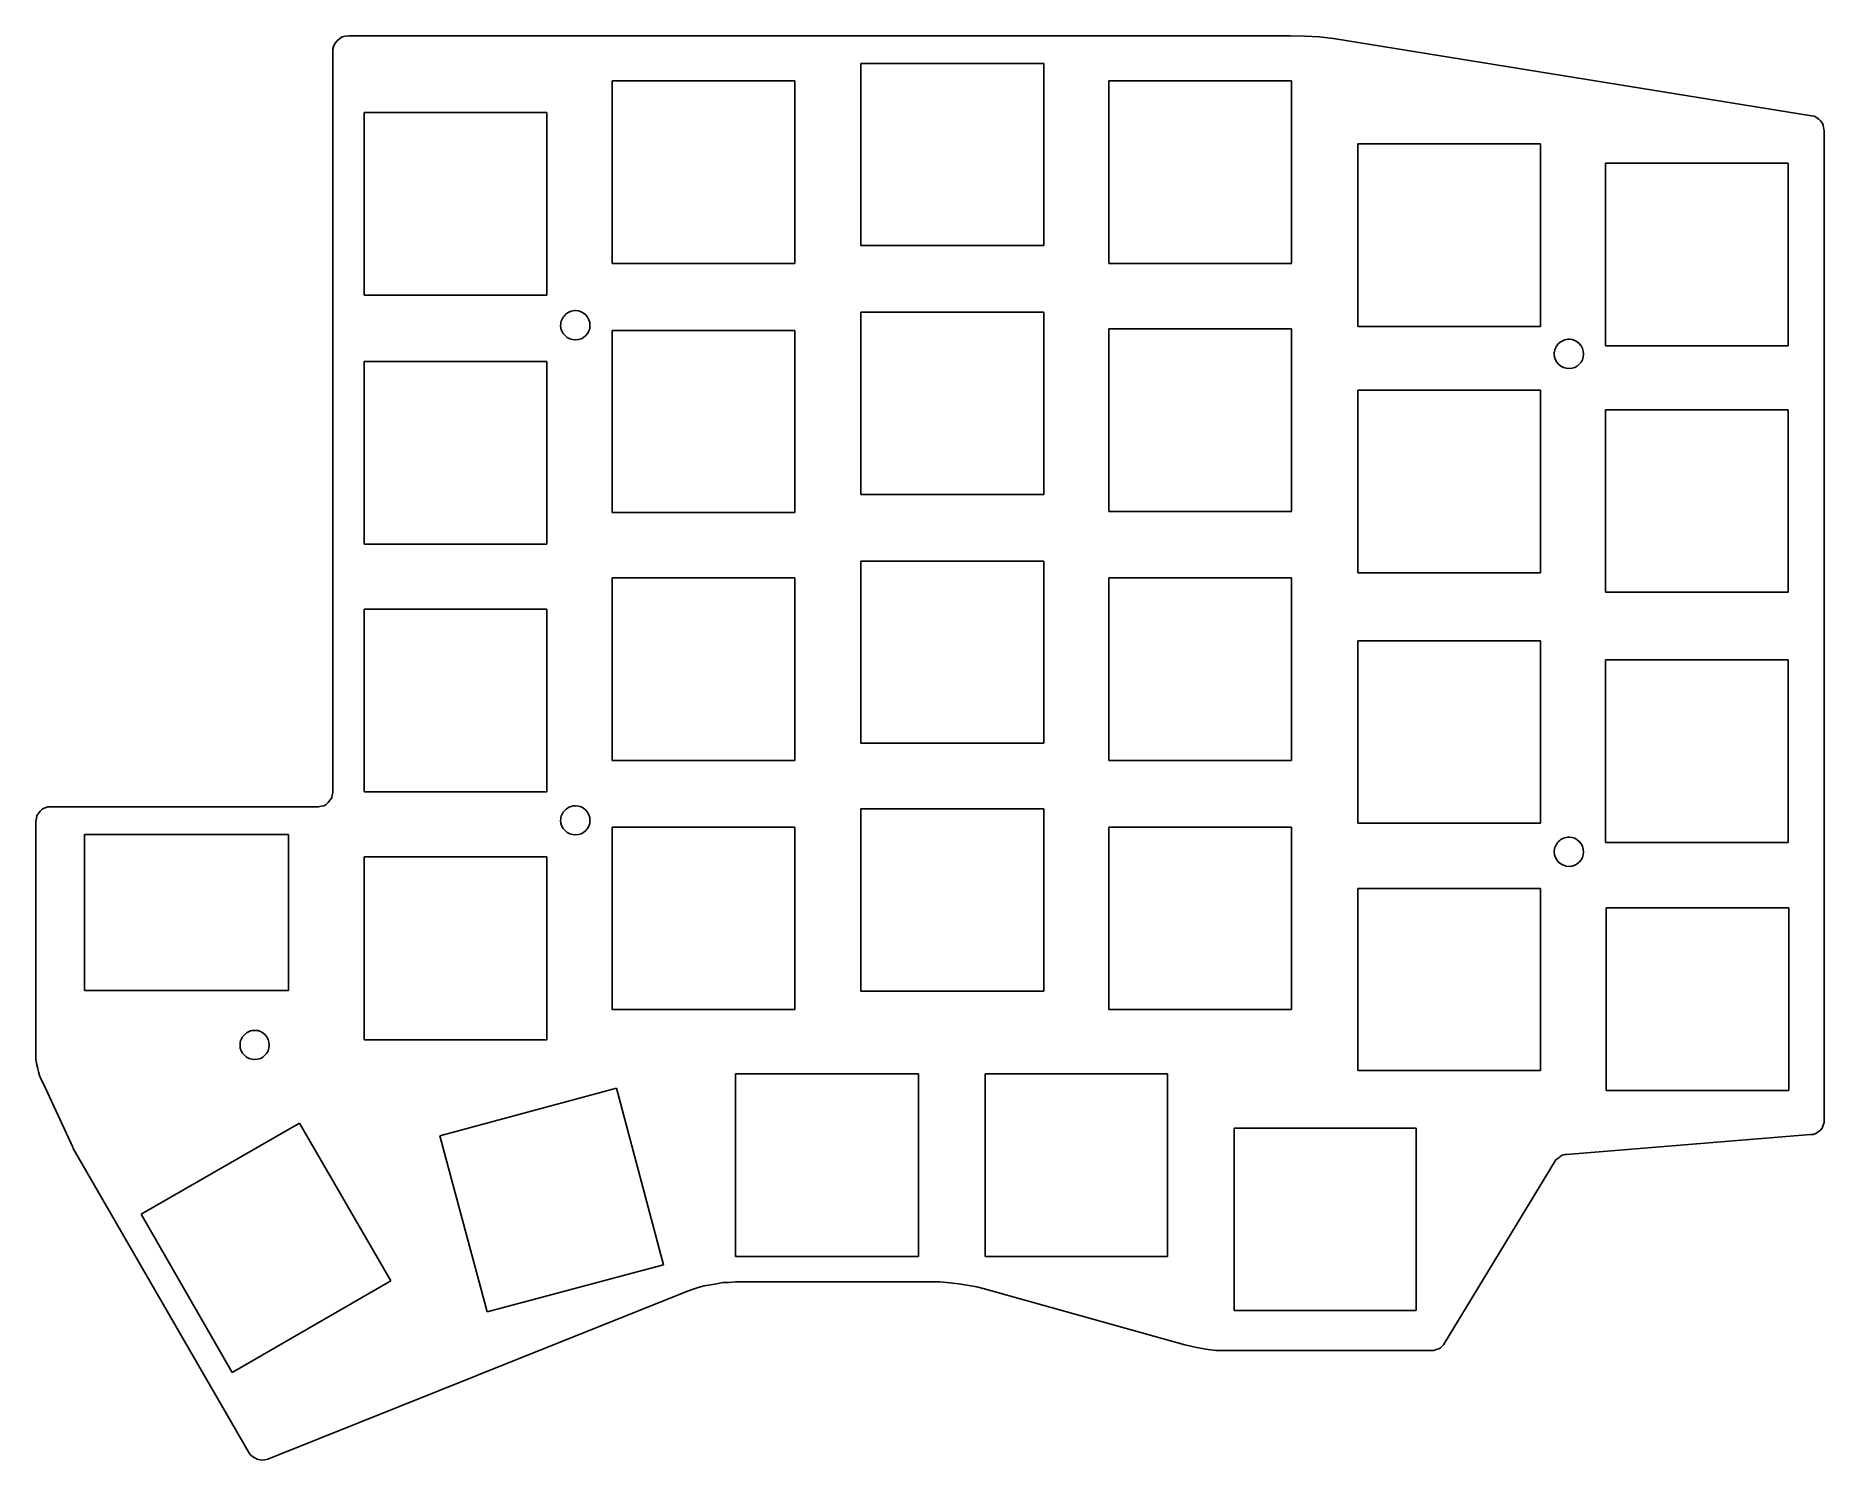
# Model space of a CAD drawing. Header units: millimetres. Extents: x 80 to 217, y 50 to 160.
import ezdxf

# ---------------------------------------------------------------- set-up
doc = ezdxf.new("R2010")
doc.units = ezdxf.units.MM

msp = doc.modelspace()

# ---------------------------------------------------------------- linework, layer by layer
at = {"color": 7, "lineweight": -3}
for points in [[(102.91, 159.09), (103.04, 159.26)], [(103.04, 159.26), (103.25, 159.43)], [(103.25, 159.43), (103.42, 159.55)], [(103.42, 159.55), (103.67, 159.6)], [(103.67, 159.6), (103.93, 159.64)], [(103.93, 159.64), (176.15, 159.64)], [(176.15, 159.64), (177.25, 159.6)], [(177.25, 159.6), (178.35, 159.55)], [(178.35, 159.55), (179.45, 159.43)], [(179.45, 159.43), (180.55, 159.26)], [(180.55, 159.26), (216.11, 153.5)], [(102.7, 158.62), (102.79, 158.88)], [(102.7, 158.41), (102.7, 158.62)], [(102.7, 101.6), (102.7, 158.41)], [(102.79, 158.88), (102.91, 159.09)], [(143.21, 157.52), (157.23, 157.52)], [(143.21, 143.55), (143.21, 157.52)], [(143.21, 157.52), (143.21, 157.52)], [(157.23, 157.52), (157.23, 157.52)], [(157.23, 157.52), (157.23, 143.55)], [(124.12, 156.17), (138.13, 156.17)], [(124.12, 142.16), (124.12, 156.17)], [(124.12, 156.17), (124.12, 156.17)], [(138.13, 156.17), (138.13, 156.17)], [(138.13, 156.17), (138.13, 142.16)], [(162.22, 156.17), (176.23, 156.17)], [(162.22, 142.16), (162.22, 156.17)], [(162.22, 156.17), (162.22, 156.17)], [(176.23, 156.17), (176.23, 156.17)], [(176.23, 156.17), (176.23, 142.16)], [(105.11, 153.75), (119.13, 153.75)], [(105.11, 139.74), (105.11, 153.75)], [(105.11, 153.75), (105.11, 153.75)], [(119.13, 153.75), (119.13, 153.75)], [(119.13, 153.75), (119.13, 139.74)], [(216.11, 153.5), (216.32, 153.46)], [(216.32, 153.46), (216.49, 153.37)], [(216.49, 153.37), (216.66, 153.25)], [(216.66, 153.25), (216.79, 153.12)], [(216.79, 153.12), (216.92, 152.95)], [(216.92, 152.95), (217, 152.78)], [(217, 152.78), (217.04, 152.57)], [(217.04, 152.57), (217.09, 152.36)], [(217.09, 152.36), (217.09, 76.5)], [(181.31, 151.34), (195.33, 151.34)], [(181.31, 137.33), (181.31, 151.34)], [(181.31, 151.34), (181.31, 151.34)], [(195.33, 151.34), (195.33, 151.34)], [(195.33, 151.34), (195.33, 137.33)], [(200.32, 149.86), (214.33, 149.86)], [(200.32, 135.85), (200.32, 149.86)], [(200.32, 149.86), (200.32, 149.86)], [(214.33, 149.86), (214.33, 149.86)], [(214.33, 149.86), (214.33, 135.85)], [(157.23, 143.55), (143.21, 143.55)], [(143.21, 143.55), (143.21, 143.55)], [(157.23, 143.55), (157.23, 143.55)], [(138.13, 142.16), (124.12, 142.16)], [(124.12, 142.16), (124.12, 142.16)], [(138.13, 142.16), (138.13, 142.16)], [(176.23, 142.16), (162.22, 142.16)], [(162.22, 142.16), (162.22, 142.16)], [(176.23, 142.16), (176.23, 142.16)], [(119.13, 139.74), (105.11, 139.74)], [(105.11, 139.74), (105.11, 139.74)], [(119.13, 139.74), (119.13, 139.74)], [(143.21, 138.43), (157.23, 138.43)], [(143.21, 138.43), (143.21, 138.43)], [(143.21, 124.46), (143.21, 138.43)], [(157.23, 138.43), (157.23, 138.43)], [(157.23, 138.43), (157.23, 124.46)], [(162.22, 137.16), (176.23, 137.16)], [(162.22, 123.15), (162.22, 137.16)], [(162.22, 137.16), (162.22, 137.16)], [(176.23, 137.16), (176.23, 137.16)], [(176.23, 137.16), (176.23, 123.15)], [(195.33, 137.33), (181.31, 137.33)], [(181.31, 137.33), (181.31, 137.33)], [(195.33, 137.33), (195.33, 137.33)], [(124.12, 123.06), (124.12, 137.03)], [(124.12, 137.03), (124.12, 137.03)], [(124.12, 137.03), (138.13, 137.03)], [(138.13, 137.03), (138.13, 137.03)], [(138.13, 137.03), (138.13, 123.06)], [(214.33, 135.85), (200.32, 135.85)], [(200.32, 135.85), (200.32, 135.85)], [(214.33, 135.85), (214.33, 135.85)], [(105.11, 120.65), (105.11, 134.66)], [(105.11, 134.66), (105.11, 134.66)], [(105.11, 134.66), (119.13, 134.66)], [(119.13, 134.66), (119.13, 120.65)], [(119.13, 134.66), (119.13, 134.66)], [(181.31, 132.46), (181.31, 132.46)], [(181.31, 132.46), (195.33, 132.46)], [(181.31, 118.45), (181.31, 132.46)], [(195.33, 132.46), (195.33, 132.46)], [(195.33, 132.46), (195.33, 118.45)], [(200.32, 130.94), (214.33, 130.94)], [(200.32, 116.97), (200.32, 130.94)], [(200.32, 130.94), (200.32, 130.94)], [(214.33, 130.94), (214.33, 130.94)], [(214.33, 130.94), (214.33, 116.97)], [(157.23, 124.46), (143.21, 124.46)], [(143.21, 124.46), (143.21, 124.46)], [(157.23, 124.46), (157.23, 124.46)], [(124.12, 123.06), (124.12, 123.06)], [(138.13, 123.06), (124.12, 123.06)], [(138.13, 123.06), (138.13, 123.06)], [(176.23, 123.15), (162.22, 123.15)], [(162.22, 123.15), (162.22, 123.15)], [(176.23, 123.15), (176.23, 123.15)], [(119.13, 120.65), (105.11, 120.65)], [(105.11, 120.65), (105.11, 120.65)], [(119.13, 120.65), (119.13, 120.65)], [(143.21, 119.34), (157.23, 119.34)], [(143.21, 105.37), (143.21, 119.34)], [(143.21, 119.34), (143.21, 119.34)], [(157.23, 119.34), (157.23, 119.34)], [(157.23, 119.34), (157.23, 105.37)], [(124.12, 104.06), (124.12, 118.07)], [(124.12, 118.07), (138.13, 118.07)], [(124.12, 118.07), (124.12, 118.07)], [(138.13, 118.07), (138.13, 104.06)], [(138.13, 118.07), (138.13, 118.07)], [(162.22, 104.06), (162.22, 118.07)], [(162.22, 118.07), (162.22, 118.07)], [(162.22, 118.07), (176.23, 118.07)], [(176.23, 118.07), (176.23, 118.07)], [(176.23, 118.07), (176.23, 104.06)], [(195.33, 118.45), (181.31, 118.45)], [(181.31, 118.45), (181.31, 118.45)], [(195.33, 118.45), (195.33, 118.45)], [(214.33, 116.97), (200.32, 116.97)], [(200.32, 116.97), (200.32, 116.97)], [(214.33, 116.97), (214.33, 116.97)], [(105.11, 101.64), (105.11, 115.65)], [(105.11, 115.65), (105.11, 115.65)], [(105.11, 115.65), (119.13, 115.65)], [(119.13, 115.65), (119.13, 101.64)], [(119.13, 115.65), (119.13, 115.65)], [(181.31, 113.24), (195.33, 113.24)], [(181.31, 99.23), (181.31, 113.24)], [(181.31, 113.24), (181.31, 113.24)], [(195.33, 113.24), (195.33, 113.24)], [(195.33, 113.24), (195.33, 99.23)], [(200.32, 111.76), (214.33, 111.76)], [(200.32, 97.75), (200.32, 111.76)], [(200.32, 111.76), (200.32, 111.76)], [(214.33, 111.76), (214.33, 111.76)], [(214.33, 111.76), (214.33, 97.75)], [(157.23, 105.37), (143.21, 105.37)], [(143.21, 105.37), (143.21, 105.37)], [(157.23, 105.37), (157.23, 105.37)], [(138.13, 104.06), (124.12, 104.06)], [(124.12, 104.06), (124.12, 104.06)], [(138.13, 104.06), (138.13, 104.06)], [(162.22, 104.06), (162.22, 104.06)], [(176.23, 104.06), (162.22, 104.06)], [(176.23, 104.06), (176.23, 104.06)], [(102.66, 101.39), (102.7, 101.6)], [(105.11, 101.64), (105.11, 101.64)], [(119.13, 101.64), (105.11, 101.64)], [(119.13, 101.64), (119.13, 101.64)], [(80.14, 99.99), (80.26, 100.16)], [(80.26, 100.16), (80.43, 100.33)], [(80.43, 100.33), (80.64, 100.41)], [(80.64, 100.41), (80.86, 100.5)], [(80.86, 100.5), (81.11, 100.5)], [(81.11, 100.5), (101.6, 100.5)], [(101.6, 100.5), (101.81, 100.54)], [(101.81, 100.54), (102.02, 100.58)], [(102.02, 100.58), (102.19, 100.67)], [(102.19, 100.67), (102.36, 100.84)], [(102.36, 100.84), (102.49, 101.01)], [(102.49, 101.01), (102.62, 101.18)], [(102.62, 101.18), (102.66, 101.39)], [(143.21, 100.33), (157.23, 100.33)], [(143.21, 86.36), (143.21, 100.33)], [(143.21, 100.33), (143.21, 100.33)], [(157.23, 100.33), (157.23, 100.33)], [(157.23, 100.33), (157.23, 86.36)], [(79.93, 99.36), (79.97, 99.61)], [(79.93, 81.79), (79.93, 99.36)], [(79.97, 99.61), (80.01, 99.82)], [(80.01, 99.82), (80.14, 99.99)], [(124.12, 84.96), (124.12, 98.93)], [(124.12, 98.93), (138.13, 98.93)], [(124.12, 98.93), (124.12, 98.93)], [(138.13, 98.93), (138.13, 84.96)], [(138.13, 98.93), (138.13, 98.93)], [(162.22, 84.96), (162.22, 98.93)], [(162.22, 98.93), (162.22, 98.93)], [(162.22, 98.93), (176.23, 98.93)], [(176.23, 98.93), (176.23, 84.96)], [(176.23, 98.93), (176.23, 98.93)], [(195.33, 99.23), (181.31, 99.23)], [(181.31, 99.23), (181.31, 99.23)], [(195.33, 99.23), (195.33, 99.23)], [(83.65, 98.38), (99.31, 98.38)], [(83.65, 86.4), (83.65, 98.38)], [(83.65, 98.38), (83.65, 98.38)], [(99.31, 98.38), (99.31, 86.4)], [(214.33, 97.75), (200.32, 97.75)], [(200.32, 97.75), (200.32, 97.75)], [(214.33, 97.75), (214.33, 97.75)], [(105.11, 96.65), (119.13, 96.65)], [(105.11, 82.63), (105.11, 96.65)], [(105.11, 96.65), (105.11, 96.65)], [(119.13, 96.65), (119.13, 96.65)], [(119.13, 96.65), (119.13, 82.63)], [(181.31, 94.23), (195.33, 94.23)], [(181.31, 80.26), (181.31, 94.23)], [(181.31, 94.23), (181.31, 94.23)], [(195.33, 94.23), (195.33, 94.23)], [(195.33, 94.23), (195.33, 80.26)], [(200.36, 78.74), (200.36, 92.75)], [(200.36, 92.75), (214.38, 92.75)], [(200.36, 92.75), (200.36, 92.75)], [(214.38, 92.75), (214.38, 78.74)], [(214.38, 92.75), (214.38, 92.75)], [(99.31, 86.4), (83.65, 86.4)], [(157.23, 86.36), (143.21, 86.36)], [(143.21, 86.36), (143.21, 86.36)], [(157.23, 86.36), (157.23, 86.36)], [(138.13, 84.96), (124.12, 84.96)], [(124.12, 84.96), (124.12, 84.96)], [(138.13, 84.96), (138.13, 84.96)], [(162.22, 84.96), (162.22, 84.96)], [(176.23, 84.96), (162.22, 84.96)], [(176.23, 84.96), (176.23, 84.96)], [(119.13, 82.63), (105.11, 82.63)], [(105.11, 82.63), (105.11, 82.63)], [(119.13, 82.63), (119.13, 82.63)], [(79.93, 81.45), (79.93, 81.79)], [(79.93, 81.15), (79.93, 81.45)], [(79.97, 80.81), (79.93, 81.15)], [(80.05, 80.52), (79.97, 80.81)], [(80.14, 80.18), (80.05, 80.52)], [(80.22, 79.88), (80.14, 80.18)], [(80.35, 79.59), (80.22, 79.88)], [(80.48, 79.29), (80.35, 79.59)], [(133.6, 80.01), (147.62, 80.01)], [(133.6, 66), (133.6, 80.01)], [(133.6, 80.01), (133.6, 80.01)], [(147.62, 80.01), (147.62, 80.01)], [(147.62, 80.01), (147.62, 66)], [(152.74, 80.01), (166.71, 80.01)], [(152.74, 66), (152.74, 80.01)], [(152.74, 80.01), (152.74, 80.01)], [(166.71, 80.01), (166.71, 80.01)], [(166.71, 80.01), (166.71, 66)], [(195.33, 80.26), (181.31, 80.26)], [(181.31, 80.26), (181.31, 80.26)], [(195.33, 80.26), (195.33, 80.26)], [(82.76, 74.38), (80.48, 79.29)], [(110.91, 75.27), (124.46, 78.91)], [(124.46, 78.91), (124.46, 78.91)], [(124.46, 78.91), (128.06, 65.36)], [(214.38, 78.74), (200.36, 78.74)], [(200.36, 78.74), (200.36, 78.74)], [(214.38, 78.74), (214.38, 78.74)], [(88.01, 69.26), (100.16, 76.24)], [(100.16, 76.24), (107.15, 64.14)], [(100.16, 76.24), (100.16, 76.24)], [(171.83, 75.86), (185.8, 75.86)], [(171.83, 61.85), (171.83, 75.86)], [(171.83, 75.86), (171.83, 75.86)], [(185.8, 75.86), (185.8, 61.85)], [(185.8, 75.86), (185.8, 75.86)], [(216.45, 75.44), (216.24, 75.35)], [(216.62, 75.57), (216.45, 75.44)], [(216.79, 75.69), (216.62, 75.57)], [(216.92, 75.86), (216.79, 75.69)], [(217, 76.07), (216.92, 75.86)], [(217.09, 76.28), (217, 76.07)], [(217.09, 76.5), (217.09, 76.28)], [(82.8, 74.3), (82.76, 74.38)], [(96.27, 50.97), (82.8, 74.3)], [(114.55, 61.76), (110.91, 75.27)], [(110.91, 75.27), (110.91, 75.27)], [(216.03, 75.35), (197.32, 73.83)], [(216.03, 75.35), (216.03, 75.35)], [(216.24, 75.35), (216.03, 75.35)], [(216.03, 75.35), (216.03, 75.35)], [(196.43, 73.28), (187.96, 59.35)], [(196.51, 73.41), (196.43, 73.28)], [(196.6, 73.49), (196.51, 73.41)], [(196.72, 73.58), (196.6, 73.49)], [(196.81, 73.66), (196.72, 73.58)], [(196.93, 73.74), (196.81, 73.66)], [(197.06, 73.79), (196.93, 73.74)], [(197.19, 73.83), (197.06, 73.79)], [(197.32, 73.83), (197.19, 73.83)], [(95, 57.11), (88.01, 69.26)], [(88.01, 69.26), (88.01, 69.26)], [(147.62, 66), (133.6, 66)], [(133.6, 66), (133.6, 66)], [(147.62, 66), (147.62, 66)], [(152.74, 66), (152.74, 66)], [(166.71, 66), (152.74, 66)], [(166.71, 66), (166.71, 66)], [(128.06, 65.36), (114.55, 61.76)], [(128.06, 65.36), (128.06, 65.36)], [(107.15, 64.14), (95, 57.11)], [(129.79, 63.29), (97.71, 50.46)], [(107.15, 64.14), (107.15, 64.14)], [(130.26, 63.46), (129.79, 63.29)], [(130.73, 63.63), (130.26, 63.46)], [(131.19, 63.75), (130.73, 63.63)], [(131.66, 63.84), (131.19, 63.75)], [(132.12, 63.92), (131.66, 63.84)], [(132.63, 64.01), (132.12, 63.92)], [(133.1, 64.01), (132.63, 64.01)], [(133.6, 64.05), (133.1, 64.01)], [(148.8, 64.05), (133.6, 64.05)], [(149.27, 64.05), (148.8, 64.05)], [(149.78, 64.01), (149.27, 64.05)], [(150.24, 63.97), (149.78, 64.01)], [(150.71, 63.92), (150.24, 63.97)], [(151.17, 63.84), (150.71, 63.92)], [(151.64, 63.75), (151.17, 63.84)], [(152.1, 63.67), (151.64, 63.75)], [(152.57, 63.54), (152.1, 63.67)], [(168.06, 59.22), (152.57, 63.54)], [(114.55, 61.76), (114.55, 61.76)], [(185.8, 61.85), (171.83, 61.85)], [(171.83, 61.85), (171.83, 61.85)], [(185.8, 61.85), (185.8, 61.85)], [(168.83, 59.06), (168.06, 59.22)], [(169.63, 58.89), (168.83, 59.06)], [(187.66, 59.01), (187.54, 58.93)], [(187.75, 59.1), (187.66, 59.01)], [(187.88, 59.22), (187.75, 59.1)], [(187.96, 59.35), (187.88, 59.22)], [(170.43, 58.8), (169.63, 58.89)], [(171.24, 58.8), (170.43, 58.8)], [(186.99, 58.8), (171.24, 58.8)], [(187.11, 58.8), (186.99, 58.8)], [(187.28, 58.84), (187.11, 58.8)], [(187.41, 58.89), (187.28, 58.84)], [(187.54, 58.93), (187.41, 58.89)], [(95, 57.11), (95, 57.11)], [(96.39, 50.8), (96.27, 50.97)], [(96.56, 50.63), (96.39, 50.8)], [(96.73, 50.55), (96.56, 50.63)], [(96.9, 50.46), (96.73, 50.55)], [(97.11, 50.42), (96.9, 50.46)], [(97.28, 50.38), (97.11, 50.42)], [(97.49, 50.42), (97.28, 50.38)], [(97.71, 50.46), (97.49, 50.42)]]:
    msp.add_lwpolyline(points, dxfattribs=at)
for points in [[(121.33, 138.56, 0.416667), (120.18, 137.41)], [(197.53, 136.36, 0.416667), (196.38, 135.21)], [(121.33, 100.58, 0.416667), (120.18, 99.44)], [(197.53, 98.17, 0.416667), (196.38, 97.03)], [(96.73, 83.35, 0.416667), (95.59, 82.21)]]:
    msp.add_lwpolyline(points, format="xyb", dxfattribs=at)
for points in [[(121.33, 138.56), (121.92, 138.56), (122.43, 138.05), (122.43, 137.41)], [(121.33, 136.31), (120.69, 136.31), (120.18, 136.82), (120.18, 137.41)], [(122.43, 137.41), (122.43, 136.82), (121.92, 136.31), (121.33, 136.31)], [(197.53, 136.36), (198.12, 136.36), (198.63, 135.85), (198.63, 135.21)], [(197.53, 134.11), (196.89, 134.11), (196.38, 134.62), (196.38, 135.21)], [(198.63, 135.21), (198.63, 134.62), (198.12, 134.11), (197.53, 134.11)], [(121.33, 100.58), (121.92, 100.58), (122.43, 100.08), (122.43, 99.44)], [(121.33, 98.34), (120.69, 98.34), (120.18, 98.85), (120.18, 99.44)], [(122.43, 99.44), (122.43, 98.85), (121.92, 98.34), (121.33, 98.34)], [(197.53, 98.17), (198.12, 98.17), (198.63, 97.66), (198.63, 97.03)], [(197.53, 95.93), (196.89, 95.93), (196.38, 96.44), (196.38, 97.03)], [(198.63, 97.03), (198.63, 96.44), (198.12, 95.93), (197.53, 95.93)], [(96.73, 83.35), (97.32, 83.35), (97.83, 82.85), (97.83, 82.21)], [(96.73, 81.11), (96.1, 81.11), (95.59, 81.62), (95.59, 82.21)], [(97.83, 82.21), (97.83, 81.62), (97.32, 81.11), (96.73, 81.11)]]:
    msp.add_open_spline(points, degree=3, dxfattribs=at)

doc.saveas('drawing.dxf')
